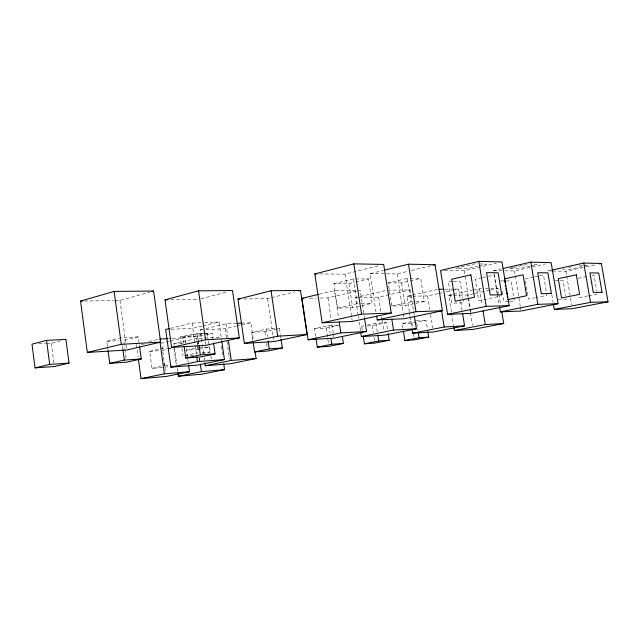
<?xml version="1.0" encoding="UTF-8"?>
<svg xmlns="http://www.w3.org/2000/svg" width="640" height="640" viewBox="0 0 640 640"><rect width="100%" height="100%" fill="white"/><g stroke="black" fill="none" stroke-linecap="round" stroke-linejoin="round"><path stroke-width="0.48" stroke-dasharray="3.2 2.4" d="M115.048 300.528L119.976 300.448L149.76 292.128M200.992 298.76L226.784 292.016M46.48 343.408L51.312 343.16L60.44 340.824M319.704 273.96L345.072 274.152L378.848 265.648M243.888 299.024L267.608 298.608L270.512 297.888M271.48 297.648L294.696 291.896M376.024 312.056L370.08 273.696L383.528 270.368M333.928 283.712L353.424 278.904L368.384 278.936L372.152 303.28L352.664 307.672L337.64 308.112L333.928 283.712L348.992 283.664L354.808 282.248M107.424 346.072L106.784 341.264L121.328 337.696L138.256 336.864L139.432 345.496M355.776 282.008L368.384 278.936M170.376 328.344L192.04 323.08L203.624 322.624M386.488 273.832L397.096 273.92L407.536 271.384M411.336 270.464L431.264 265.632M138.256 336.864L123.696 340.392L124.768 348.312M319.128 294.224L334.424 290.528L360.216 290.264L364.44 317.736M202.152 326.056L192.752 328.296L170.504 329.272M203.088 325.832L219.064 322.024L221.744 340.8M410.208 278.408L420.68 278.44L424.336 301.48L405.176 305.664L391.776 306.048L388.168 282.96L407.36 278.4L409.264 278.408M320.256 298.048L327.968 297.904L358.32 290.712M148.96 341.552L159.584 339.048M203.472 353.16L200.192 329.904L202.104 329.456M205.928 328.552L226 323.824L235.968 323.416M388.168 282.96L401.608 282.928L409.232 281.136M410.192 280.912L420.68 278.44M478.128 266.08L467.704 268.52L455.936 268.336L475.008 263.824L477.92 263.888M479.072 265.856L486.648 264.08L478.888 263.912M181.272 343.6L180.352 337.008L193.56 333.928L207.072 333.264L208.056 340.184M444.48 270.52L464.2 270.776L496.16 263.312M183.696 343.288L182.872 337.392L197.392 334.016L212.144 333.288L213.12 340.152M358.096 315.12L355.4 297.56L359.264 296.664M360.232 296.44L387.288 290.152L410.248 289.912L414.232 315.176M169.32 341.312L161.6 343.104L165.384 370.56M170.288 341.088L184.768 337.728L185.584 343.552M205.96 329.64L225.184 328.76L235.664 326.328M236.616 326.112L240.432 325.224M241.384 325.008L250.912 322.8L253.432 340.184M207.072 333.264L193.888 336.312L180.352 337.008M182.872 337.392L197.648 336.624L205.376 334.848M206.344 334.624L212.144 333.288M174.152 345.688L173.88 343.72L196.72 338.488L219.944 337.24L218.04 337.672M497.28 293.232L493.568 270.672L501.208 268.92M358.304 297.504L378.656 297.136L410.248 289.912M509.848 268.24L512.632 267.608M513.56 267.392L522.84 265.28M523.768 265.064L529.336 264.496M337.64 308.112L357.224 303.656L360.208 303.576M162.656 367.52L152.008 368.36L149.68 351.32L161.288 348.68L167.104 348.32M529.992 266.2L518.352 268.832L509.88 268.696M530.96 265.976L536.776 264.664L533.056 264.576M481.824 277.8L475.2 279.296L478.688 300.728L497.688 296.72L494.128 275.024L488.448 276.304M482.768 277.592L487.504 276.52M493.568 270.672L514.416 270.944L545.336 263.976M162.272 350.528L167.104 349.432M168.072 349.216L170.976 348.56M409.312 311.848L406.864 296.312L411.6 295.24M412.552 295.032L437.2 289.488M252.88 340.168L251.744 332.32L266.352 329.048L276.664 328.552M251.744 332.32L264.912 331.656L279.48 328.416L280.344 334.296M412.8 296.2L427.656 295.936L438.304 293.576M439.272 293.36L442.176 292.72M446.048 291.864L451.848 290.576M452.816 290.36L458.624 289.072L460.504 300.688M550.72 270.336L547.808 270.976L551.616 271.032M391.776 306.048L411.048 301.808L414.84 301.712M568.776 267.448L571.6 266.824M199.128 349.256L209.592 346.96L210.672 354.592M451.4 311.976L448.728 295.36L452.568 294.52M453.52 294.312L471.744 290.32M472.704 290.112L481.368 288.624M533.816 277.064L525.104 278.968L528.464 299.128L535.264 297.736M534.784 276.856L538.656 276.008M539.624 275.792L543.496 274.944L546.928 295.344L536.24 297.536M552.576 271.048L565.928 271.232L585.088 267.056M586.048 266.848L595.632 264.76M184.872 355.424L198.16 352.832M453.696 295.272L467.608 295.032L474.248 293.592M475.2 293.384L489.424 290.312M490.376 290.104L497.968 288.464L498.768 293.336M315.68 336.448L314.512 328.664L328.976 325.536L338.656 325.08M202.168 353.68L209.736 352.056L208.896 346.12M314.512 328.664L326.176 328.08L340.592 324.984M152.008 368.36L162.696 366.096M578.112 278.336L586.528 276.552M592.136 275.368L594 274.968L596.792 291.16M164.592 367.368L169.448 366.352M362.304 330.112L361.696 326.208L363.6 325.808M367.4 325.008L375.952 323.208L386.456 322.712L387.52 329.544M367.456 325.92L372.256 325.68L386.456 322.712M402.968 328.264L402.232 323.56L415.416 320.848M402.232 323.56L411.944 323.088L426.008 320.208L427.344 328.656M587.904 295.888L579.464 297.568L579.136 295.68M588.84 295.696L597.28 294.016M164.632 365.816L171.408 365.296M184.912 355.704L194.568 355.04M202.016 352.576L209.736 352.056M149.68 351.32L160.336 350.648M198.176 349.464L186.552 350.208L197.984 347.68L198.392 350.576M168.072 348.264L170.976 348.088M198.952 347.624L209.592 346.96M141.24 344.248L145.12 344.024M173.88 343.72L186.48 343M106.784 341.264L118.72 340.648M168.304 338.584L171.208 338.432M172.176 338.384L184.768 337.728M361.696 326.208L363.616 326.112M38.76 343.808L45.52 343.456M277.608 328.512L279.48 328.416M416.36 320.656L426.008 320.208M200.192 329.904L204.992 329.688M241.944 323.168L250.912 322.8M204.584 322.592L219.064 322.024M558.16 299.64L566.28 299.432L565.8 296.6M508.656 301.272L503.944 301.4L502.976 295.552M509.6 301.248L514.312 301.12L513.84 298.24M361.208 303.552L372.152 303.28M415.792 301.688L424.336 301.48M406.864 296.312L411.816 296.224M309.64 298.232L316.392 298.112M355.4 297.56L357.336 297.528M84.488 301.048L114.056 300.544M170.864 299.744L198.112 299.28M448.728 295.36L452.704 295.288M485.272 288.584L497.968 288.464M444.976 289.208L453.752 289.12M454.728 289.112L458.624 289.072M554.936 280.568L559.456 280.576M560.368 280.576L563.08 280.576L565.64 295.656M500.568 280.944L505.296 280.944M506.248 280.944L510.976 280.944L513.68 297.28M452.264 281.4L448.328 281.408L451.824 303.168L463.608 302.848L462.976 298.952M453.248 281.4L460.144 281.4L462.824 297.976M370.08 273.696L385.52 273.824M562.128 269.12L570.232 269.256L588.016 265.368L584.072 265.28M579.144 265.168L583.088 265.256M565.928 271.232L566.584 275.072M566.744 276.032L571.64 304.856M551.792 294.632L553.12 302.52M514.416 270.944L515.064 274.856M515.224 275.832L520.256 306.144M520.416 307.12L520.904 310.048M502.336 291.656L502.816 294.584M498.928 294.304L500.688 305.024M497.44 294.208L499.216 305M479.416 288.64L482.104 305.144M464.2 270.776L468.432 296.912M468.592 297.88L470.32 308.528M470.472 309.496L470.944 312.4M467.608 295.032L467.928 296.992M468.088 297.976L470.312 311.72M470.472 312.704L472.544 325.464M460.656 301.656L462.064 310.368M451.552 312.952L453.592 325.656M427.656 295.936L429.824 309.568M430.6 314.432L432.76 328.064M416.808 323.504L417.856 330.152M407.36 278.4L411.048 301.808M411.944 323.088L412.72 328.008M413.648 333.92L414.584 339.824M409.464 312.824L409.92 315.736M410.072 316.712L411.904 328.368M401.608 282.928L405.176 305.664M397.096 273.92L403.216 312.904M403.368 313.88L403.976 317.776M378.656 297.136L380.92 311.76M381.68 316.632L382.136 319.56M382.288 320.536L383.8 330.28M375.952 323.208L377.328 332.096M372.256 325.68L373.304 332.44M374.048 337.272L374.64 341.136M353.424 278.904L357.224 303.656M358.248 316.096L358.544 318.048M359.144 321.944L360.488 330.728M348.992 283.664L352.664 307.672M345.072 274.152L352.152 320.464M334.424 290.528L338.464 317.144M327.968 297.904L331.24 319.504M331.984 324.408L333.32 333.24M333.464 334.224L333.912 337.168M328.976 325.536L330.168 333.408M326.176 328.08L328.496 343.464M280.488 335.272L280.92 338.208M267.608 298.608L273.048 335.72M273.192 336.696L273.624 339.624M266.352 329.048L267.456 336.608M264.912 331.656L265.76 337.464M266.608 343.272L267.32 348.112M226 323.824L227.984 337.68M225.184 328.76L226.44 337.512M226.992 341.4L229.496 358.904M221.2 346.088L222.744 356.896M210.808 355.552L211.352 359.368M208.192 341.176L208.752 345.128M205.048 341.448L205.464 344.392M204.152 358L204.424 359.944M197.392 334.016L198.192 339.712M198.328 340.664L198.864 344.456M197.648 336.624L198.056 339.536M198.192 340.504L198.744 344.376M196.72 338.488L196.992 340.44M197.128 341.416L197.544 344.344M199.464 357.992L200.152 363.12M197.288 343.352L197.56 345.28M197.696 346.248L198.44 351.36M199.376 357.976L200.44 365.544M192.04 323.08L196.496 354.904M186.264 348.408L187.624 358.12M187.752 358.816L188.288 362.64M181.928 348.304L182.984 355.832M174.288 346.68L176.752 364.424M177.304 368.36L177.712 371.32M174.008 348.856L176.24 364.92M163.952 362.688L164.464 366.432M136.392 344.52L138.12 357.184M119.976 300.448L126.552 349.072M124.904 349.296L126.104 358.208M122.384 345.488L122.776 348.408M107.552 347.032L107.936 349.92M51.312 343.16L53.96 363.608"/><path stroke-width="0.96" d="M80.544 301.112L114.128 291.416L153.6 291.056L160.648 342.128L126.68 350.04L87.336 352.424L80.544 301.112L82.52 301.08M151.68 291.592L153.6 291.056M165.024 299.84L198.56 290.832L232.512 290.52L239.336 337.896L205.6 345.376L171.624 347.432L165.024 299.84L167.944 299.792M46.568 340.352L32 344.152L35.04 367.888L54.336 366.528L69.016 363.104L65.92 339.416L46.568 340.352L49.68 364.424L35.04 367.888M314.824 273.928L353.824 263.872L383.672 264.432L391.256 313.072L352.304 321.448L322.176 322.784L314.824 273.928L316.776 273.936M237.96 299.136L271.056 290.744L300.504 290.456L307.08 334.528L273.912 341.576L244.344 343.384L237.96 299.136L239.936 299.096M298.568 290.936L300.504 290.456M384.488 270.136L408.496 264.192L435.056 264.712L442.424 310.744L404.136 318.752L377.24 319.928L376.632 315.992M169.432 328.576L165.664 329.488L170.88 367.168L197.92 365.048L224.424 359.576L221.888 341.784M433.16 265.176L435.056 264.712M364.592 318.72L366.552 331.472L334.064 338.152L308.096 339.744L301.92 298.376L318.168 294.448M87.336 352.424L121.264 344.304L160.648 342.128M478.816 261.376L440.536 270.472L447.568 314.328L471.104 313.368L509.184 305.632L501.968 261.952L478.816 261.376L486.168 306.376L509.184 305.632M503.12 268.488L530.808 262.144L551.136 262.664L558.064 303.704L521.064 311.032L500.344 311.864L499.536 306.96M171.624 347.432L205.488 339.768L239.336 337.896M108.064 350.88L109.736 363.376L124.352 360.088L141.264 358.92L139.56 346.456M141.264 358.92L126.64 362.168L109.736 363.376M504.416 278.912L523.072 274.776L526.56 295.752L507.832 299.632M551.696 270.12L583.768 263.04L601.384 263.504L608 301.808L572.296 308.696L554.288 309.416L553.456 304.488M322.176 322.784L361.552 314.152L391.256 313.072M599.464 263.92L601.384 263.504M244.344 343.384L277.728 336.16L307.08 334.528M184.112 346.24L185.76 358.024L200.328 354.896L215.072 353.88L213.536 343.088M215.072 353.88L200.512 356.976L185.76 358.024M377.24 319.928L415.992 311.696L442.424 310.744M170.88 367.168L197.456 361.608L224.424 359.576M308.096 339.744L340.856 332.912L366.552 331.472M253.304 343.112L254.584 351.936L269.248 348.896L282.368 348L281.064 339.192M282.368 348L267.744 351.016L254.584 351.936M447.568 314.328L486.168 306.376M138.384 359.136L141.032 378.624L164.384 373.84L189.528 371.72L188.576 364.92M204.84 362.848L205.248 365.752L231.24 360.432L256.096 358.528L255.112 351.768M360.792 332.672L361.384 336.576L393.512 330.072L416.376 328.784L414.384 316.152M189.528 371.72L166.2 376.44L141.032 378.624M256.096 358.528L230.192 363.768L205.248 365.752M315.976 338.4L317.288 347.16L331.8 344.232L343.4 343.456L342.368 336.648M177.984 373.296L178.4 376.248L201.384 371.648L224.568 369.672L223.72 363.776M500.344 311.864L537.872 304.344L558.064 303.704M343.4 343.456L328.936 346.344L317.288 347.16M416.376 328.784L384.552 335.16L361.384 336.576M224.568 369.672L201.632 374.216L178.4 376.248M412.064 329.336L412.672 333.224L444.184 327L464.568 325.856L462.536 313.272M363.2 335.984L364.4 343.8L378.704 340.984L389.184 340.28L388.12 333.448M389.184 340.28L374.944 343.072L364.4 343.8M464.568 325.856L433.384 331.96L412.672 333.224M554.288 309.416L590.512 302.36L608 301.808M453.912 327.608L454.376 330.536L485.272 324.552L503.736 323.528L501.808 311.84M403.416 331.088L404.888 340.496L419.056 337.752L428.688 337.112L427.792 331.472M428.688 337.112L414.584 339.824L404.888 340.496M503.736 323.528L473.176 329.392L454.376 330.536M49.68 364.424L69.016 363.104M159.584 339.048L167.336 338.64M236.96 323.376L241.944 323.168M301.92 298.376L303.848 298.336M439.128 289.264L444 289.216M583.768 263.04L590.512 302.36M530.808 262.144L537.872 304.344M504.568 279.856L505.04 282.68M505.344 284.568L505.656 286.448M505.968 288.328L506.28 290.216M506.592 292.096L506.904 293.984M507.216 295.864L507.528 297.752M483.056 310.968L485.272 324.552M441.552 310.552L444.184 327M408.496 264.192L415.992 311.696M418.16 332.056L419.056 337.752M391.84 319.36L393.512 330.072M377.792 335.064L378.704 340.984M353.824 263.872L361.552 314.152M339.216 322.072L340.856 332.912M330.912 338.328L331.8 344.232M271.056 290.744L277.728 336.16M268.144 341.336L269.248 348.896M228.408 340.648L231.24 360.432M198.56 290.832L205.488 339.768M198.992 345.408L200.328 354.896M200.424 364.816L201.384 371.648M196.76 356.664L197.456 361.608M159.984 341.944L164.384 373.84M122.912 349.384L124.352 360.088M114.128 291.416L121.264 344.304M470.872 274.848L451.688 279.248L455.248 301.312L474.504 297.2L470.872 274.848M576.288 274.816L558.272 278.672L561.544 298L579.624 294.36L576.288 274.816M501.744 294.784L490.216 294.992L486.56 272.664L498.12 272.784L501.744 294.784M602.048 292.28L593.288 292.432L589.936 272.904L598.72 273.008L602.048 292.28M551.376 293.504L541.264 293.68L537.752 272.728L547.896 272.84L551.376 293.504"/></g></svg>
